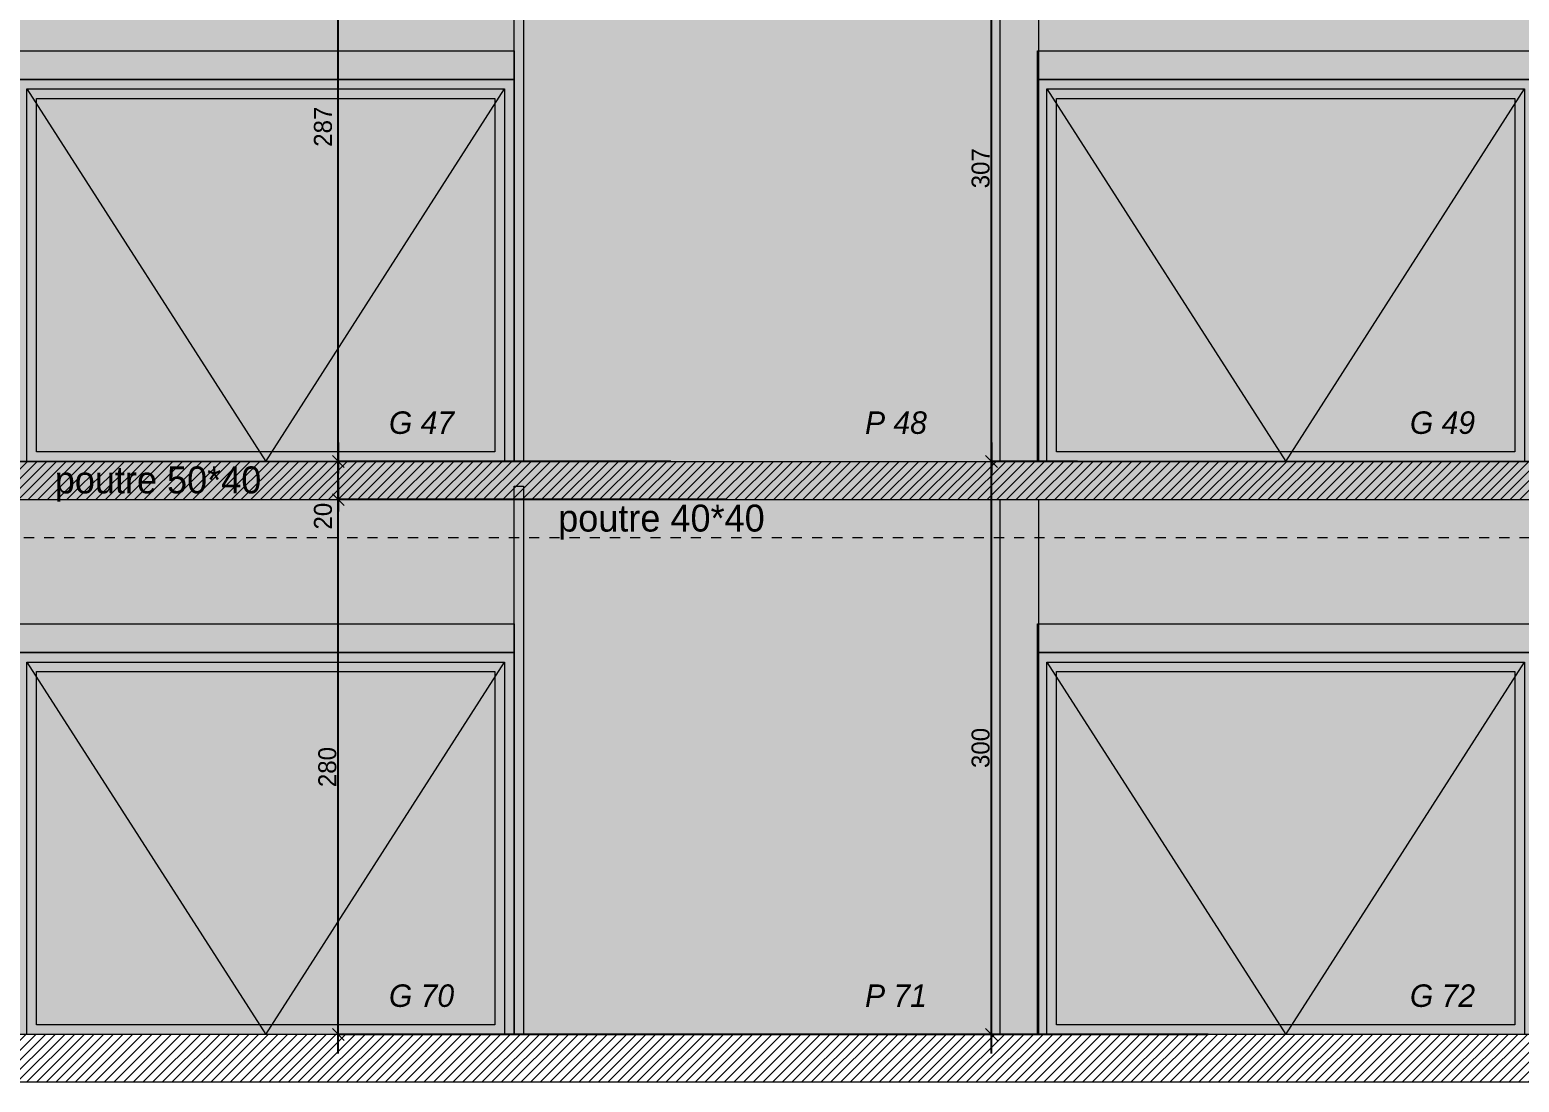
# Model space of a CAD drawing. Header units: centimetres. Extents: x -6341 to 23117, y -10090 to 8065.
# Drawn here: x 7638 to 8418, y -6912 to -6361 of the extents above; entities that cross this region are included whole.
import ezdxf

# ---------------------------------------------------------------- set-up
doc = ezdxf.new("R2010")
doc.units = ezdxf.units.CM
doc.header["$LTSCALE"] = 12.7
doc.header["$PDMODE"] = 1
doc.header["$PDSIZE"] = -2
doc.linetypes.add('VW-01', pattern=[0.83312, 0.41656, -0.41656])
doc.layers.get('0').update_dxf_attribs({"lineweight": 5})
for name, color, linetype, lineweight in [('B Général', 7, 'Continuous', 5), ('C ANNOTATIONS-cotation', 7, 'Continuous', 5), ('C ANNOTATIONS-texte', 7, 'Continuous', 5)]:
    doc.layers.add(name, color=color, linetype=linetype, lineweight=lineweight)
doc.styles.add('Arial', font='arial.ttf')
doc.styles.add('Eurostile', font='')
doc.styles.add('Eurostile (italic)', font='')
doc.styles.get('Eurostile').set_extended_font_data('Eurostile')
doc.styles.get('Eurostile (italic)').set_extended_font_data('Eurostile', italic=True)
doc.dimstyles.new('100é', dxfattribs={"dimtxt": 30.30306, "dimasz": 6.232178, "dimexe": 0, "dimexo": 25, "dimgap": 1, "dimtad": 1, "dimdec": 1, "dimtxsty": 'Arial', "dimblk": 'VW_SLASH', "dimblk1": 'VW_SLASH', "dimblk2": 'VW_SLASH', "dimcen": 0, "dimdle": 10, "dimse1": 1, "dimse2": 1, "dimazin": 0, "dimtfac": 1, "dimtdec": 1, "dimtix": 1, "dimtmove": 0, "dimatfit": 0, "dimldrblk": 'VW_FILLEDARROW', "dimfxl": 1, "dimfrac": 2, "dimtolj": 1, "dimarcsym": 0})
pattern_1 = [(45, (0, 0), (2.4253472, -2.6458333), [])]

# ---------------------------------------------------------------- blocks, each defined once
blk = doc.blocks.new('Porte basculante_élévation')
at = {"layer": 'B Général', "linetype": 'Continuous', "flags": 128}
for points in [[(-130, 107.5), (130, 107.5), (130, 92.5), (-130, 92.5)], [(-130, 92.5), (130, 92.5), (130, -107.5), (-130, -107.5)], [(-125, 87.5), (125, 87.5), (125, -107.5), (-125, -107.5)], [(-120, 82.5), (120, 82.5), (120, -102.5), (-120, -102.5)]]:
    blk.add_lwpolyline(points, close=True, dxfattribs=at)
blk.add_lwpolyline([(-125, 87.5), (0, -107.5), (125, 87.5)], dxfattribs=at)
blk = doc.blocks.new('Groupe-269-1')
at = {"layer": 'B Général', "color": 7, "linetype": 'Continuous', "lineweight": 5, "flags": 128}
blk.add_lwpolyline([(7891.98, -6300.37), (7896.98, -6300.37), (7896.98, -6587.37), (7891.98, -6587.37)], close=True, dxfattribs=at)
at = {"layer": 'B Général', "color": 7}
for p in [(7761.98, -6479.87), (8295.98, -6479.87)]:
    blk.add_blockref('Porte basculante_élévation', p, dxfattribs=at)
at = {"layer": 'C ANNOTATIONS-texte', "color": 7, "char_height": 11.765, "attachment_point": 1, "line_spacing_factor": 0.894142, "style": 'Eurostile (italic)'}
for s, insert in [('G 47', (7826.52, -6561.17)), ('P 48', (8075.77, -6561.17)), ('G 49', (8361.02, -6561.17))]:
    blk.add_mtext(s, dxfattribs=dict(at, insert=insert))
blk = doc.blocks.new('Groupe-272-1')
at = {"layer": 'B Général', "color": 7, "linetype": 'Continuous', "lineweight": 5, "flags": 128}
blk.add_lwpolyline([(7891.98, -6600.37), (7896.98, -6600.37), (7896.98, -6887.37), (7891.98, -6887.37)], close=True, dxfattribs=at)
at = {"layer": 'B Général', "color": 7}
for p in [(7761.98, -6779.87), (8295.98, -6779.87)]:
    blk.add_blockref('Porte basculante_élévation', p, dxfattribs=at)
at = {"layer": 'C ANNOTATIONS-texte', "color": 7, "char_height": 11.765, "attachment_point": 1, "line_spacing_factor": 0.894142, "style": 'Eurostile (italic)'}
for s, insert in [('G 70', (7826.52, -6861.17)), ('P 71', (8075.77, -6861.17)), ('G 72', (8361.02, -6861.17))]:
    blk.add_mtext(s, dxfattribs=dict(at, insert=insert))
blk = doc.blocks.new('VW_SLASH')
at = {"color": 0, "linetype": 'ByBlock', "lineweight": -2}
blk.add_line((1.6, 0), (-1, 0), dxfattribs=at)
at = {"color": 0, "linetype": 'VW-01', "lineweight": 20, "flags": 128}
blk.add_lwpolyline([(0.5, 0.5), (-0.5, -0.5)], dxfattribs=at)
blk = doc.blocks.new('*D1225')
at = {"layer": 'C ANNOTATIONS-cotation', "color": 0, "linetype": 'Continuous', "lineweight": -2, "transparency": 16777216}
for p, q in [((8235, -6280.37), (8142, -6280.37)), ((8142, -6581.14), (8142, -6286.6)), ((8187, -6587.37), (8142, -6587.37))]:
    blk.add_line(p, q, dxfattribs=at)
at = {"layer": 'Defpoints', "color": 0, "transparency": 16777216}
for p in [(8142, -6280.37), (8260, -6280.37), (8212, -6587.37)]:
    blk.add_point(p, dxfattribs=at)
at = {"layer": 'C ANNOTATIONS-cotation', "color": 0, "lineweight": -2, "transparency": 16777216, "xscale": 6.232177734375, "yscale": 6.232177734375, "zscale": 6.232177734375}
for p, rotation in [((8142, -6280.37), 90), ((8142, -6587.37), 270)]:
    blk.add_blockref('VW_SLASH', p, dxfattribs=dict(at, rotation=rotation))
at = {"layer": 'C ANNOTATIONS-cotation', "color": 0, "lineweight": 5, "transparency": 16777216, "insert": (8136.29, -6433.87), "char_height": 9.412, "attachment_point": 5, "rotation": 90, "style": 'Eurostile'}
blk.add_mtext('\\A1;307', dxfattribs=at)
blk = doc.blocks.new('VW_FILLEDARROW')
at = {"linetype": 'Continuous', "lineweight": 0}
blk.add_hatch(color=0, dxfattribs=at).paths.add_polyline_path([(-1.6, 0.43), (0, 0), (-1.6, -0.43)])
at = {"color": 0, "linetype": 'VW-01', "lineweight": 5, "flags": 128}
blk.add_lwpolyline([(-1.6, 0.43), (0, 0), (-1.6, -0.43)], close=True, dxfattribs=at)
blk = doc.blocks.new('*D1226')
at = {"layer": 'C ANNOTATIONS-cotation', "color": 0, "linetype": 'Continuous', "lineweight": -2, "transparency": 16777216}
for p, q in [((8187, -6587.37), (8142, -6587.37)), ((8142, -6881.14), (8142, -6593.6)), ((8187, -6887.37), (8142, -6887.37))]:
    blk.add_line(p, q, dxfattribs=at)
at = {"layer": 'Defpoints', "color": 0, "transparency": 16777216}
for p in [(8142, -6587.37), (8212, -6587.37), (8212, -6887.37)]:
    blk.add_point(p, dxfattribs=at)
at = {"layer": 'C ANNOTATIONS-cotation', "color": 0, "lineweight": -2, "transparency": 16777216, "xscale": 6.232177734375, "yscale": 6.232177734375, "zscale": 6.232177734375}
for p, rotation in [((8142, -6587.37), 90), ((8142, -6887.37), 270)]:
    blk.add_blockref('VW_SLASH', p, dxfattribs=dict(at, rotation=rotation))
at = {"layer": 'C ANNOTATIONS-cotation', "color": 0, "lineweight": 5, "transparency": 16777216, "insert": (8136.29, -6737.37), "char_height": 9.412, "attachment_point": 5, "rotation": 90, "style": 'Eurostile'}
blk.add_mtext('\\A1;300', dxfattribs=at)
blk = doc.blocks.new('*D1230')
at = {"layer": 'C ANNOTATIONS-cotation', "color": 0, "linetype": 'Continuous', "lineweight": -2, "transparency": 16777216}
for p, q in [((8016.14, -6300.37), (7800, -6300.37)), ((7800, -6581.14), (7800, -6306.6)), ((7974, -6587.37), (7800, -6587.37))]:
    blk.add_line(p, q, dxfattribs=at)
at = {"layer": 'Defpoints', "color": 0, "transparency": 16777216}
for p in [(7800, -6300.37), (8041.14, -6300.37), (7999, -6587.37)]:
    blk.add_point(p, dxfattribs=at)
at = {"layer": 'C ANNOTATIONS-cotation', "color": 0, "lineweight": -2, "transparency": 16777216, "xscale": 6.232177734375, "yscale": 6.232177734375, "zscale": 6.232177734375}
for p, rotation in [((7800, -6300.37), 90), ((7800, -6587.37), 270)]:
    blk.add_blockref('VW_SLASH', p, dxfattribs=dict(at, rotation=rotation))
at = {"layer": 'C ANNOTATIONS-cotation', "color": 0, "lineweight": 5, "transparency": 16777216, "insert": (7792.01, -6412.12), "char_height": 9.412, "attachment_point": 5, "rotation": 90, "style": 'Eurostile'}
blk.add_mtext('\\A1;287', dxfattribs=at)
blk = doc.blocks.new('*D1231')
at = {"layer": 'C ANNOTATIONS-cotation', "color": 0, "linetype": 'Continuous', "lineweight": -2, "transparency": 16777216}
for p, q in [((7974, -6587.37), (7800, -6587.37)), ((7800, -6601.14), (7800, -6593.6)), ((8003.3, -6607.37), (7800, -6607.37))]:
    blk.add_line(p, q, dxfattribs=at)
at = {"layer": 'Defpoints', "color": 0, "transparency": 16777216}
for p in [(7800, -6587.37), (7999, -6587.37), (8028.3, -6607.37)]:
    blk.add_point(p, dxfattribs=at)
at = {"layer": 'C ANNOTATIONS-cotation', "color": 0, "lineweight": -2, "transparency": 16777216, "xscale": 6.232177734375, "yscale": 6.232177734375, "zscale": 6.232177734375}
for p, rotation in [((7800, -6587.37), 90), ((7800, -6607.37), 270)]:
    blk.add_blockref('VW_SLASH', p, dxfattribs=dict(at, rotation=rotation))
at = {"layer": 'C ANNOTATIONS-cotation', "color": 0, "lineweight": 5, "transparency": 16777216, "insert": (7792.01, -6616.02), "char_height": 9.412, "attachment_point": 5, "rotation": 90, "style": 'Eurostile'}
blk.add_mtext('\\A1;20', dxfattribs=at)
blk = doc.blocks.new('*D1232')
at = {"layer": 'C ANNOTATIONS-cotation', "color": 0, "linetype": 'Continuous', "lineweight": -2, "transparency": 16777216}
for p, q in [((8003.3, -6607.37), (7800, -6607.37)), ((7800, -6881.14), (7800, -6613.6)), ((8255.47, -6887.37), (7800, -6887.37))]:
    blk.add_line(p, q, dxfattribs=at)
at = {"layer": 'Defpoints', "color": 0, "transparency": 16777216}
for p in [(7800, -6607.37), (8028.3, -6607.37), (8280.47, -6887.37)]:
    blk.add_point(p, dxfattribs=at)
at = {"layer": 'C ANNOTATIONS-cotation', "color": 0, "lineweight": -2, "transparency": 16777216, "xscale": 6.232177734375, "yscale": 6.232177734375, "zscale": 6.232177734375}
for p, rotation in [((7800, -6607.37), 90), ((7800, -6887.37), 270)]:
    blk.add_blockref('VW_SLASH', p, dxfattribs=dict(at, rotation=rotation))
at = {"layer": 'C ANNOTATIONS-cotation', "color": 0, "lineweight": 5, "transparency": 16777216, "insert": (7794.29, -6747.37), "char_height": 9.412, "attachment_point": 5, "rotation": 90, "style": 'Eurostile'}
blk.add_mtext('\\A1;280', dxfattribs=at)

msp = doc.modelspace()

# ---------------------------------------------------------------- hatches: boundary and pattern name
at = {"layer": 'B Général', "linetype": 'Continuous', "lineweight": 0, "true_color": 0xbbbbbb}
msp.add_hatch(color=9, dxfattribs=at).paths.add_polyline_path([(8418.48, -6024.37), (8418.48, -6012.44), (7604.48, -6012.44), (7604.48, -5727.37), (5020.97, -5727.37), (5020.97, -6587.37), (7066.16, -6587.37), (7066.81, -6887.37), (11940.45, -6887.37), (11940.45, -6578.37), (11450.34, -6578.37), (11450.34, -6610.37), (11432.34, -6610.37), (11432.34, -6319.37), (9040.48, -6319.37), (9040.48, -6024.37)])
at = {"layer": 'B Général', "linetype": 'Continuous', "lineweight": 5}
h = msp.add_hatch(dxfattribs=at)
h.set_pattern_fill('50_BETON', style=0, pattern_type=2)
h.set_pattern_definition(pattern_1)
h.paths.add_polyline_path([(5008.04, -6587.37), (5008.04, -6607.37), (9810.48, -6607.37), (9810.48, -6587.37)])
h = msp.add_hatch(dxfattribs=at)
h.set_pattern_fill('50_BETON', style=0, pattern_type=2)
h.set_pattern_definition(pattern_1)
h.paths.add_polyline_path([(7085.89, -6887.37), (7085.89, -6912.37), (11952.45, -6912.37), (11952.45, -6887.37)])

# ---------------------------------------------------------------- linework, layer by layer
at = {"layer": 'B Général', "color": 7, "linetype": 'Continuous', "lineweight": 18}
for p, q in [((5008.04, -6587.37), (9810.48, -6587.37)), ((5008.04, -6607.37), (9810.48, -6607.37)), ((11952.45, -6887.37), (7085.89, -6887.37)), ((11952.45, -6912.37), (7085.89, -6912.37))]:
    msp.add_line(p, q, dxfattribs=at)
at = {"layer": 'B Général', "color": 7, "linetype": 'Continuous', "lineweight": 5}
for p, q in [((5008.04, -6587.37), (9810.48, -6587.37)), ((5008.04, -6607.37), (9810.48, -6607.37)), ((8426.48, -6887.37), (7085.89, -6887.37)), ((11952.45, -6912.37), (7085.89, -6912.37))]:
    msp.add_line(p, q, dxfattribs=at)
at = {"layer": 'B Général', "color": 7, "linetype": 'Continuous', "lineweight": 5, "flags": 128}
msp.add_lwpolyline([(11940.45, -6912.37), (7066.48, -6912.37), (7066.48, -6607.37), (5002.97, -6607.37), (5002.97, -6090.37), (4730.64, -6090.37), (4730.64, -6000.37), (3244.06, -6000.37), (3244.06, -5090.37), (3244.06, -5063.37), (3219.37, -5063.37), (3219.37, -5044.37), (3010.64, -5044.37), (2555.9, -5037.37), (2277.45, -5048.37), (2277.45, -5035.37), (2185.52, -5035.37), (2185.52, -5030.37), (2154.32, -5030.37), (1449.97, -4758.37)], dxfattribs=at)
for points in [[(8146.48, -6300.38), (8166.48, -6300.38), (8166.48, -6587.37), (8146.48, -6587.37)], [(8146.48, -6607.37), (8166.48, -6607.37), (8166.48, -6887.37), (8146.48, -6887.37)]]:
    msp.add_lwpolyline(points, close=True, dxfattribs=at)
at = {"layer": 'B Général', "color": 7, "linetype": 'VW-01', "lineweight": 5, "flags": 128}
msp.add_lwpolyline([(7085.89, -6587.37), (9041.48, -6587.37), (9041.48, -6627.37), (7085.89, -6627.37)], close=True, dxfattribs=at)

# ---------------------------------------------------------------- block references
at = {"layer": 'B Général', "color": 7}
for name in ['Groupe-269-1', 'Groupe-272-1']:
    msp.add_blockref(name, (0, 0), dxfattribs=at)

# ---------------------------------------------------------------- texts
at = {"layer": 'B Général', "color": 7, "insert": (7651.56, -6589.97), "char_height": 14.118, "attachment_point": 1, "line_spacing_factor": 0.894142, "style": 'Eurostile'}
msp.add_mtext('poutre 50*40', dxfattribs=at)
at = {"layer": 'C ANNOTATIONS-texte', "insert": (7915.11, -6609.97), "char_height": 14.118, "attachment_point": 1, "line_spacing_factor": 0.894142, "style": 'Eurostile'}
msp.add_mtext('poutre 40*40 ', dxfattribs=at)

# ---------------------------------------------------------------- dimensions: what is measured, and where the dimension line sits
at = {"layer": 'C ANNOTATIONS-cotation', "color": 7, "linetype": 'Continuous', "lineweight": 5}
for base, p1, p2, override, picture, middle in [((8142, -6280.37), (8212, -6587.37), (8260, -6280.37), {"dimtxt": 9.412001, "dimpost": '<>', "dimtxsty": 'Eurostile', "dimse1": 0, "dimse2": 0, "dimtmove": 2}, '*D1225', (8136.29, -6433.87)), ((8142, -6587.37), (8212, -6887.37), (8212, -6587.37), {"dimtxt": 9.412001, "dimpost": '<>', "dimtxsty": 'Eurostile', "dimse1": 0, "dimse2": 0, "dimtmove": 2}, '*D1226', (8136.29, -6737.37)), ((7800, -6607.37), (8280.47, -6887.37), (8028.3, -6607.37), {"dimtxt": 9.412001, "dimdec": 0, "dimpost": '<>', "dimtxsty": 'Eurostile', "dimse1": 0, "dimse2": 0, "dimtmove": 2}, '*D1232', (7794.29, -6747.37))]:
    dim = msp.add_linear_dim(base=base, p1=p1, p2=p2, angle=270, dimstyle='100é', override=override, dxfattribs=at)
    dim.commit()
    dim.dimension.update_dxf_attribs({"geometry": picture, "text_midpoint": middle})
for base, p1, p2, override, picture, middle in [((7800, -6300.37), (7999, -6587.37), (8041.14, -6300.37), {"dimtxt": 9.412001, "dimdec": 0, "dimpost": '<>', "dimtxsty": 'Eurostile', "dimse1": 0, "dimse2": 0, "dimtmove": 2}, '*D1230', (7792.01, -6412.12)), ((7800, -6587.37), (8028.3, -6607.37), (7999, -6587.37), {"dimtxt": 9.412001, "dimdec": 0, "dimpost": '<>', "dimtxsty": 'Eurostile', "dimse1": 0, "dimse2": 0, "dimtix": 0, "dimtmove": 2}, '*D1231', (7792.01, -6616.02))]:
    dim = msp.add_linear_dim(base=base, p1=p1, p2=p2, angle=270, dimstyle='100é', override=override, dxfattribs=at)
    dim.commit()
    dim.dimension.update_dxf_attribs({"geometry": picture, "text_midpoint": middle, "dimtype": 160})

doc.saveas('drawing.dxf')
